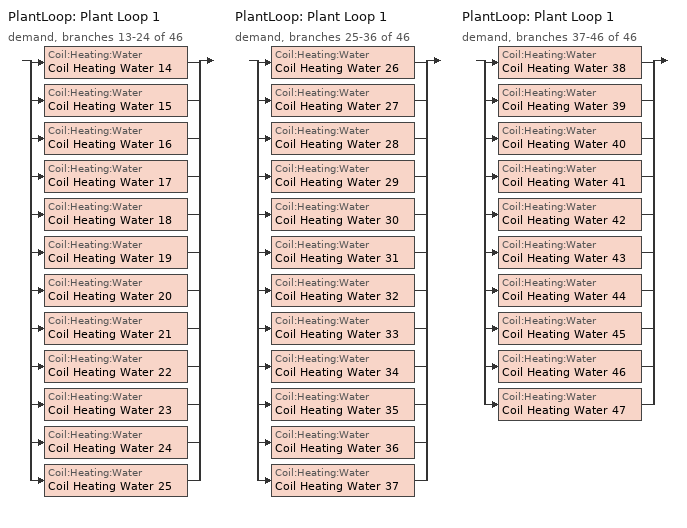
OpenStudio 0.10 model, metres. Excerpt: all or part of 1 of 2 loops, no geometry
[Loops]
PlantLoop 'Plant Loop 1'
 demand, branches 13-24 of 46: split
  | Coil:Heating:Water 'Coil Heating Water 14'
  | Coil:Heating:Water 'Coil Heating Water 15'
  | Coil:Heating:Water 'Coil Heating Water 16'
  | Coil:Heating:Water 'Coil Heating Water 17'
  | Coil:Heating:Water 'Coil Heating Water 18'
  | Coil:Heating:Water 'Coil Heating Water 19'
  | Coil:Heating:Water 'Coil Heating Water 20'
  | Coil:Heating:Water 'Coil Heating Water 21'
  | Coil:Heating:Water 'Coil Heating Water 22'
  | Coil:Heating:Water 'Coil Heating Water 23'
  | Coil:Heating:Water 'Coil Heating Water 24'
  | Coil:Heating:Water 'Coil Heating Water 25'
PlantLoop 'Plant Loop 1'
 demand, branches 25-36 of 46: split
  | Coil:Heating:Water 'Coil Heating Water 26'
  | Coil:Heating:Water 'Coil Heating Water 27'
  | Coil:Heating:Water 'Coil Heating Water 28'
  | Coil:Heating:Water 'Coil Heating Water 29'
  | Coil:Heating:Water 'Coil Heating Water 30'
  | Coil:Heating:Water 'Coil Heating Water 31'
  | Coil:Heating:Water 'Coil Heating Water 32'
  | Coil:Heating:Water 'Coil Heating Water 33'
  | Coil:Heating:Water 'Coil Heating Water 34'
  | Coil:Heating:Water 'Coil Heating Water 35'
  | Coil:Heating:Water 'Coil Heating Water 36'
  | Coil:Heating:Water 'Coil Heating Water 37'
PlantLoop 'Plant Loop 1'
 demand, branches 37-46 of 46: split
  | Coil:Heating:Water 'Coil Heating Water 38'
  | Coil:Heating:Water 'Coil Heating Water 39'
  | Coil:Heating:Water 'Coil Heating Water 40'
  | Coil:Heating:Water 'Coil Heating Water 41'
  | Coil:Heating:Water 'Coil Heating Water 42'
  | Coil:Heating:Water 'Coil Heating Water 43'
  | Coil:Heating:Water 'Coil Heating Water 44'
  | Coil:Heating:Water 'Coil Heating Water 45'
  | Coil:Heating:Water 'Coil Heating Water 46'
  | Coil:Heating:Water 'Coil Heating Water 47'
[Coil:Heating:Water] Availability Schedule=Always_On
Coil Heating Water 14; Coil Heating Water 15; Coil Heating Water 16; Coil Heating Water 17; Coil Heating Water 18; Coil Heating Water 19; Coil Heating Water 20; Coil Heating Water 21; Coil Heating Water 22; Coil Heating Water 23; Coil Heating Water 24; Coil Heating Water 25; Coil Heating Water 26; Coil Heating Water 27; Coil Heating Water 28; Coil Heating Water 29; Coil Heating Water 30; Coil Heating Water 31; Coil Heating Water 32; Coil Heating Water 33; Coil Heating Water 34; Coil Heating Water 35; Coil Heating Water 36; Coil Heating Water 37; Coil Heating Water 38; Coil Heating Water 39; Coil Heating Water 40; Coil Heating Water 41; Coil Heating Water 42; Coil Heating Water 43; Coil Heating Water 44; Coil Heating Water 45; Coil Heating Water 46; Coil Heating Water 47
[Schedule:Ruleset]
Always_On: Default Day Schedule=Always_On_Default; Summer Design Day Schedule=Always_On_Summer_Design_Day; Winter Design Day Schedule=Always_On_Winter_Design_Day
[Schedule:Day]
Always_On_Default; Always_On_Summer_Design_Day; Always_On_Winter_Design_Day: 24, 0, 1
